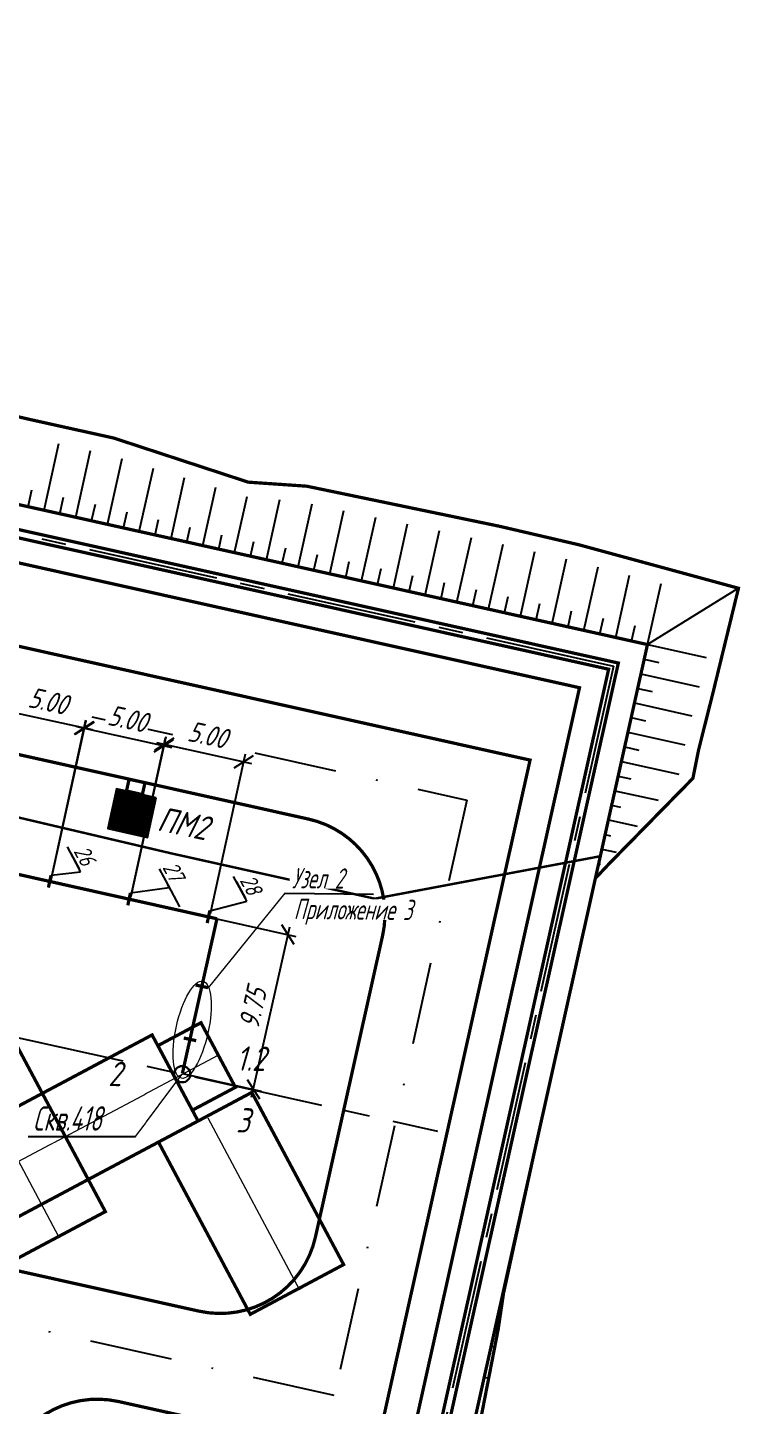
# Model space of a CAD drawing. Extents: x 5370511 to 5386565, y 1010429 to 1053793.
# Drawn here: x 5379894.9 to 5379938.8, y 1039436 to 1039520.7 of the extents above; entities that cross this region are included whole.
import ezdxf
from ezdxf import colors
from ezdxf.entities.mleader import LeaderData, LeaderLine
from ezdxf.math import Vec2, Vec3

# ---------------------------------------------------------------- set-up
doc = ezdxf.new("R2010")
doc.units = 0
doc.header["$PDMODE"] = 32
doc.header["$PDSIZE"] = 0.3
for name, pattern in [('DASHDOTX2', [50.8, 25.4, -12.7, 0, -12.7]), ('осевая2', [12.5, 8, -1.5, 1.5, -1.5]), ('Штрих 2x1', [3, 2, -1])]:
    doc.linetypes.add(name, pattern=pattern)
doc.layers.get('0').update_dxf_attribs({"linetype": 'CONTINUOUS'})
doc.layers.get('DEFPOINTS').update_dxf_attribs({"linetype": 'CONTINUOUS'})
for name, color, linetype in [('3D-MODEL', 7, 'CONTINUOUS'), ('_0', 7, 'CONTINUOUS'), ('V_КП_куст_RED-CNT-MAJ', 7, 'CONTINUOUS'), ('ГП-Оформление листа', 7, 'CONTINUOUS'), ('ГП_граница насыпи', 242, 'CONTINUOUS'), ('ГП_обвалование', 7, 'CONTINUOUS'), ('ГП_опоры_схем', 7, 'CONTINUOUS'), ('ГП_ось обвал', 1, 'осевая2'), ('ГП_Ось_проезда', 1, 'DASHDOTX2'), ('ГП_Ось_скважин', 1, 'CONTINUOUS'), ('ГП_откос', 246, 'CONTINUOUS'), ('ГП_проезд', 114, 'CONTINUOUS'), ('ГП_сооружения', 7, 'CONTINUOUS'), ('ОНиГМ сооружения', 7, 'CONTINUOUS')]:
    doc.layers.add(name, color=color, linetype=linetype)
doc.layers.add('ГП_экспл', color=170, linetype='CONTINUOUS', lineweight=25)
doc.layers.add('ТХ_трубопроводы_дренаж', color=250, linetype='CONTINUOUS', lineweight=35)
doc.styles.add('ГОСТ', font='gost_ful.shx', dxfattribs={"oblique": 15})
doc.styles.add('ГОСТ_НИПИ', font='gost_nipi.shx', dxfattribs={"oblique": 15})
doc.dimstyles.new('Модель М1000-Генплан', dxfattribs={"dimtxt": 1.25, "dimasz": 1, "dimexe": 0.5, "dimexo": 0, "dimgap": 0.5, "dimtad": 1, "dimzin": 0, "dimdsep": 46, "dimtxsty": 'ГОСТ', "dimblk": 'OBLIQUE', "dimcen": 0.09, "dimdle": 0.5, "dimaunit": 1, "dimadec": 0, "dimazin": 0, "dimtfac": 1, "dimtofl": 0, "dimtmove": 1, "dimatfit": 3, "dimldrblk": 'NONE', "dimfxl": 0.18, "dimtfill": 1, "dimtolj": 1, "dimtzin": 0, "dimarcsym": 0})

# ---------------------------------------------------------------- blocks, each defined once
blk = doc.blocks.new('куст_откос')
at = {"layer": 'ГП_откос', "color": 253, "lineweight": 15}
for points, const_width, elevation in [([(101.9808525154367, -5.004094586707652), (102.6260106479749, -3.920555813703686), (103.7932577589527, -2.042860094923526), (104.4772129738703, -0.942613497376442), (106.4941685432568, 2.301968092564493), (106.4882526258007, 2.588450528215617), (106.4574088770896, 4.082080371212214), (106.4656588062644, 4.391503863502294), (106.5590498354286, 7.89424753934145), (106.6876319628209, 14.32129193004221), (100.0981170190498, 14.63129866449162), (96.86320434324443, 14.78348660562187), (96.55347218830138, 14.79805809585378), (94.91026189364493, 14.81423071864992), (91.74555617198348, 14.84537803567946), (91.51534484419972, 14.84764379588887), (88.5779123250395, 14.80657510086894), (85.37590591330081, 14.76180735649541), (82.13897474575788, 14.71655132435262), (79.42505330964923, 14.67860757140443), (78.71314858552068, 14.57087656203657), (75.85844281036407, 14.13888008054346), (74.82149278838187, 14.24071748415008), (72.06096542999148, 14.51182499527931), (69.46509133744985, 14.76676213974133), (67.194013023749, 14.98980154795572), (66.96622076816857, 14.9895591866225), (63.85737883672118, 14.98625150509179), (61.97033138014376, 14.98424376361072), (60.79288154188544, 14.99515984999016)], 0.2, 49.0104566309019), ([(61.03966714628041, 9.725621225778013), (66.15731531567872, 9.725621225778013), (71.27496348693967, 9.725621225778013), (76.3926116572693, 9.725621225778013), (81.5102598303929, 9.725621225778013), (86.62790800072253, 9.725621225778013), (91.74555617198348, 9.725621225778013), (96.86320434324443, 9.725621225778013), (101.9808525145054, 9.725621225778013), (101.9808525154367, 4.391503864433616), (101.9808525135741, -0.942613497376442), (101.9808525154367, -6.276730858255178), (101.9808525135741, -11.61084821959957), (101.9808525145054, -16.94496558140963), (101.9808525135741, -22.27908294275403), (101.9808525126427, -27.47849492169917), (101.9808525117114, -32.67790690017864), (101.9808525126427, -37.87731887912378), (101.9808525126427, -43.07673085760325)], 0.01, 48.90000000000066), ([(102.4278539968655, -42.54791527520865), (102.3041114378721, -38.00336359767243), (102.3006793968379, -37.87731887912378), (102.1780994366854, -33.37546466710046), (102.1324043525383, -32.7369998046197), (102.1281750565395, -32.6779069006443), (102.017488415353, -31.13136139372364), (102.0025936095044, -27.48697218252346), (102.0025589615107, -27.47849492123351), (101.9808525126427, -22.71318981889635)], 0.2, 49.0104566309019)]:
    blk.add_lwpolyline(points, dxfattribs=dict(at, const_width=const_width, elevation=elevation))
at = {"layer": 'ГП_откос', "color": 253, "linetype": 'ByBlock', "lineweight": -3}
for points in [[(63.98084425367415, 9.725621225778013), (63.98084425367415, 13.93423053901643)], [(65.98084468860179, 9.725621225778013), (65.98084468953311, 13.9359328742139)], [(67.98084512352943, 9.725621225778013), (67.98084512446076, 13.87514654407278)], [(69.98084555845708, 9.725621226243675), (69.98084555845708, 13.71801275899634)], [(71.98084599431604, 9.725621225778013), (71.98084599431604, 13.56087897485122)], [(79.98084773216397, 9.725621225778013), (79.98084773402661, 13.69422682048753)], [(81.98084816802293, 9.725621225778013), (81.98084816802293, 13.7165966713801)], [(83.98084860295057, 9.725621225778013), (83.98084860201925, 13.73896652180701)], [(85.98084903787822, 9.725621225778013), (85.98084903601557, 13.76133637269959)], [(87.98084947187454, 9.725621225778013), (87.98084947187454, 13.78370622359216)], [(89.98084990587085, 9.725621225778013), (89.9808499077335, 13.80607607448474)], [(91.9808503407985, 9.725621225778013), (91.9808503407985, 13.8195740445517)], [(93.98085077758878, 9.725621225778013), (93.98085077572614, 13.80382669810206)], [(95.9808512115851, 9.725621225778013), (95.9808512115851, 13.78807935118675)], [(97.98085164651275, 9.725621225778013), (97.98085164651275, 13.72984934831038)], [(99.98085208144039, 9.725621225778013), (99.98085207957774, 13.65457660192624)], [(106.6876319628209, 14.32129193004221), (101.9808525145054, 9.725621225778013)], [(101.9808525145054, 9.725621225778013), (101.9808525145054, 13.57930385693908)], [(73.98084642831236, 9.725621225778013), (73.98084642831236, 13.40374519024044)], [(75.98084686324, 9.725621225778013), (75.98084686417133, 13.2710468233563)], [(77.98084729909897, 9.725621226243675), (77.98084729816765, 13.51317143253982)], [(62.98084403760731, 9.725621225778013), (62.98084403667599, 10.77756076212972)], [(64.98084447253495, 9.725621225778013), (64.98084447160363, 10.77798634627834)], [(66.9808449074626, 9.725621225778013), (66.98084490653127, 10.77841192902997)], [(68.98084534239024, 9.725621225778013), (68.98084534145892, 10.74336083233356)], [(70.98084577731788, 9.725621225778013), (70.98084577545524, 10.70407738629729)], [(72.98084621224552, 9.725621225778013), (72.98084621038288, 10.66479394026101)], [(74.98084664531052, 9.725621225778013), (74.98084664624184, 10.62551049422473)], [(76.98084708023816, 9.725621226243675), (76.98084708210081, 10.64224320137873)], [(78.98084751423448, 9.725621225778013), (78.98084751609713, 10.70277435332537)], [(80.98084794916213, 9.725621225778013), (80.98084795102477, 10.72056885575876)], [(82.98084838595241, 9.725621225778013), (82.98084838595241, 10.72616131836548)], [(84.98084882088006, 9.725621225778013), (84.98084881901741, 10.73175378097221)], [(86.98084925487638, 9.725621226243675), (86.98084925394505, 10.7373462440446)], [(88.9808496888727, 9.725621225778013), (88.98084968794137, 10.74293870665133)], [(90.98085012380034, 9.725621225778013), (90.98085012286901, 10.74853116925806)], [(92.98085055872798, 9.725621225778013), (92.98085055872798, 10.74714101199061)], [(94.9808509927243, 9.725621225778013), (94.98085099458694, 10.74320417549461)], [(96.98085142765194, 9.725621225778013), (96.98085142765194, 10.73608734970912)], [(98.98085186257958, 9.725621225778013), (98.98085186257958, 10.71726916311309)], [(100.9808522975072, 9.725621225778013), (100.9808522975072, 10.69845097698271)], [(101.9808525145054, 9.725621225778013), (105.6727217538282, 9.725621225312352)], [(101.9808525154367, 8.805013987235725), (102.9013485955074, 8.805013987701386)], [(101.9808525145054, 7.884406749159098), (105.6432004692033, 7.884406748693436)], [(101.9808525154367, 6.96379951108247), (102.8915304131806, 6.96379951108247)], [(101.9808525145054, 6.043192272540182), (105.603927731514, 6.043192272540182)], [(101.9808525135741, 5.122585034463555), (102.8817122280598, 5.122585034463555)], [(101.9808525145054, 4.201977795921266), (105.564654994756, 4.201977796386927)], [(101.9808525145054, 3.281370557844639), (102.8794707516208, 3.281370557844639)], [(101.9808525154367, 2.360763319768012), (105.5905340313911, 2.360763319768012)], [(101.9808525154367, 1.440156081691384), (102.7763686813414, 1.440156081691384)], [(101.9808525145054, 0.5195488431490958), (104.7050895486027, 0.5195488431490958)], [(101.9808525154367, -0.4010583953931928), (102.5474548637867, -0.4010583949275315)], [(101.9808525145054, -1.321665633935481), (103.7894342783839, -1.32166563346982)], [(101.9808525135741, -2.242272871546447), (102.3185410480946, -2.242272871546447)], [(101.9808525154367, -3.162880109623075), (102.8737790603191, -3.162880109623075)], [(101.9808525135741, -4.083487348165363), (102.0904816798866, -4.083487348165363)], [(101.9808525154367, -5.004094586707652), (101.9838500209153, -5.004216880071908)], [(101.9808525126427, -22.71318981889635), (101.9838525122032, -22.71318840095773)], [(101.9808525135741, -23.6932181273587), (101.981745175086, -23.6932181273587)], [(101.9808525135741, -24.67324643582106), (101.9879938140512, -24.67324643582106)], [(101.9808525135741, -25.65327474428341), (101.983530501835, -25.65327474428341)], [(101.9808525117114, -26.63330305274576), (101.9951351163909, -26.63330305274576)], [(101.9808525117114, -27.61333136120811), (101.9853040203452, -27.61333136120811)], [(101.9808525135741, -28.59335966967046), (102.0018628807738, -28.59335966967046)], [(101.9808525135741, -29.57338797766715), (101.9869061894715, -29.57338797766715)], [(101.9808525135741, -30.5534162861295), (102.0082715619355, -30.55341628659517)], [(101.9808525117114, -31.53344459459186), (101.9939351305366, -31.53344459459186)], [(101.9808525117114, -32.51347290305421), (102.089295681566, -32.51347290351987)], [(101.9808525117114, -33.49350121151656), (102.0209446940571, -33.49350121151656)], [(101.9808525135741, -34.47352951997891), (102.1625692173839, -34.47352951997891)], [(101.9808525126427, -35.45355782844126), (102.0316186826676, -35.45355782844126)], [(101.9808525117114, -36.43358613690361), (102.205265163444, -36.43358613690361)], [(101.9808525117114, -37.41361444583163), (102.0422926684842, -37.41361444536597)]]:
    blk.add_lwpolyline(points, dxfattribs=at)
blk = doc.blocks.new('*U77')
at = {"color": 0, "linetype": 'ByBlock', "lineweight": -2}
for p, q in [((-2.5, 2.5), (2.5, -2.5)), ((2.5, 2.5), (-2.5, -2.5))]:
    blk.add_line(p, q, dxfattribs=at)
at = {"color": 7, "ltscale": 0.5, "true_color": 0xffffff, "const_width": 5}
blk.add_lwpolyline([(-2.5, 0), (2.5, 0)], dxfattribs=at)
at = {"color": 0, "linetype": 'ByBlock', "lineweight": -2}
blk.add_lwpolyline([(-2.5, 2.5), (2.5, 2.5), (2.5, -2.5), (-2.5, -2.5)], close=True, dxfattribs=at)
blk = doc.blocks.new('_Oblique')
at = {"color": 0, "linetype": 'ByBlock', "lineweight": -2}
blk.add_line((-0.5, -0.5), (0.5, 0.5), dxfattribs=at)
blk = doc.blocks.new('*D327')
at = {"layer": '_0', "color": 0, "lineweight": -2, "transparency": 16777216}
for p, q in [((5379906.588817886, 1039465.916885168), (5379911.437627225, 1039464.833142735)), ((5379908.714878191, 1039454.943460535), (5379911.05872934, 1039465.430165677)), ((5379904.463091793, 1039456.406100852), (5379909.311901133, 1039455.32235842))]:
    blk.add_line(p, q, dxfattribs=at)
at = {"layer": 'DEFPOINTS', "color": 0, "lineweight": 15, "transparency": 16777216}
for p in [(5379906.588817886, 1039465.916885168), (5379910.949666812, 1039464.942205264), (5379904.463091793, 1039456.406100852)]:
    blk.add_point(p, dxfattribs=at)
at = {"layer": '_0', "color": 0, "lineweight": -2, "transparency": 16777216}
for p, rotation in [((5379910.949666812, 1039464.942205264), 77.40106763262453), ((5379908.823940719, 1039455.431420948), 257.4010676326245)]:
    blk.add_blockref('_Oblique', p, dxfattribs=dict(at, rotation=rotation))
at = {"layer": '_0', "color": 0, "lineweight": 15, "transparency": 16777216, "insert": (5379908.788892835, 1039460.432203795), "char_height": 1.25, "attachment_point": 5, "rotation": 77.40106763262453, "style": 'ГОСТ', "bg_fill": 3, "box_fill_scale": 1.1, "bg_fill_color": 256, "bg_fill_true_color": 13158600, "bg_fill_transparency": 0}
blk.add_mtext('\\A1;9.75', dxfattribs=at)
blk = doc.blocks.new('_None')
blk = doc.blocks.new('A$C65CC1851')
at = {"layer": 'ОНиГМ сооружения', "color": 253, "lineweight": 50, "ltscale": 100}
for p, q in [((229.8920684871846, 4227.520214445423), (229.6697332665208, 4312.706613878603)), ((318.8920635324612, 4227.490516849153), (318.6732075091131, 4309.652273546904)), ((229.6900222572731, 3432.253946016077), (229.2121036920871, 2071.942495126103)), ((318.5990753617516, 3681.458198739012), (229.5990803165478, 3681.487896335311)), ((318.6232084946532, 3421.76547404076), (229.6232134494639, 3421.795171637059)), ((229.7445815484389, 3785.520239052159), (229.6720825860975, 3568.24988398602)), ((318.6765974317677, 3581.765465133358), (229.6766023865785, 3581.795162729628)), ((617.3636159951566, 3501.665794533765), (291.6591990735615, 3423.359586158243)), ((617.3636159951566, 3501.665794533765), (296.2549863016466, 3578.86591282353)), ((318.2493650020187, 2071.912785094813), (318.7014474263415, 3426.747471458366)), ((318.6738314062241, 3573.47603122599), (318.7445765936282, 3785.49054145586)), ((617.4043317308242, 3621.666600011231), (617.3242478913162, 3381.66531305539)), ((617.3640675462666, 3501.665956727695), (697.3640369555505, 3501.595995930955)), ((318.4495631604514, 2671.881716843433), (229.449568115233, 2671.911414439732)), ((318.5899459964421, 3322.095884697861), (229.5899509512237, 3322.12558229416)), ((318.6595974613447, 3321.732414182392), (229.6596024161554, 3321.762111778662)), ((318.1387895977532, 1851.943862519052), (229.1387945525203, 1851.973560115322)), ((253.9260859517381, 1751.996989722247), (229.1426130239852, 1752.005259493249)), ((229.1526425459015, 1411.837668426946), (229.3328651817137, 1951.942448149784)), ((318.2455459285702, 2171.881222311931), (229.2455508833227, 2171.910919908201)), ((249.3758372954326, 1699.979693703586), (249.3656229511544, 1669.368576867739)), ((297.8758202565659, 1699.960491148988), (249.3758372954326, 1699.979693703586)), ((253.9234548265231, 1744.111835123447), (253.9271253159095, 1755.111834511044)), ((253.9234548265231, 1744.111835123447), (293.9234525996144, 1744.098487889161)), ((293.9498133872985, 1823.098483491107), (253.9271253159095, 1755.111834511044)), ((253.9498156142072, 1823.111830725393), (253.9534861036227, 1834.11183011299)), ((253.9498156142072, 1823.111830725393), (293.9271230889863, 1755.098487276759)), ((253.9534861036227, 1834.11183011299), (293.9534838767431, 1834.098482878704)), ((256.8405429671548, 1699.971487995557), (256.8413993975555, 1710.264826875064)), ((256.8413993976137, 1710.264826875064), (290.4216263979615, 1710.256782203156)), ((257.4771862315829, 1834.110672681418), (257.4831872251671, 1851.121799025947)), ((257.4831872251671, 1851.121799025947), (289.8682401431288, 1851.110847400094)), ((263.9234542697523, 1744.108498314861), (263.9005477580067, 1675.4605371668)), ((273.6431722841662, 1751.990410507628), (273.6426105466089, 1751.990410695085)), ((283.923453156327, 1744.101824697689), (283.899175434708, 1675.304981001071)), ((289.8628886073566, 1834.099866191886), (289.8682401888655, 1851.110992753122)), ((290.4175509658235, 1699.963444094872), (290.4216263979615, 1710.256782203156)), ((293.9271230889863, 1755.098487276759), (293.9234525996144, 1744.098487889161)), ((318.1426080692036, 1751.975561896979), (293.9260837248876, 1751.98364248802)), ((293.9534838767431, 1834.098482878704), (293.9498133873276, 1823.098483491165)), ((297.8758212639077, 1699.96351018647), (297.8655893238902, 1669.299661027791)), ((318.2093232992047, 1951.912791775394), (318.0291563576902, 1411.974921029963)), ((175.8855819671153, 981.7240561233484), (175.8722347328439, 941.724058350228)), ((370.8722238769114, 941.6589905830915), (175.8722347328439, 941.724058350228)), ((175.8855634626525, 981.6686006904638), (175.8988921924902, 1021.613143030729)), ((370.8855711111682, 981.658988356241), (175.8855819671153, 981.7240561233484)), ((175.8989106969384, 1021.668598463642), (175.9122394268488, 1061.613140803878)), ((175.8988921924902, 1021.613143030729), (370.8988813366013, 1021.54807526365)), ((371.0023224022589, 1331.548058005515), (175.9122394268488, 1061.613140803878)), ((370.9122285708727, 1061.548073036771), (175.9122394268488, 1061.613140803878)), ((370.9122285708727, 1061.548073036771), (176.0023332581623, 1331.613125772594)), ((176.0971159270557, 1519.144481771393), (176.0504943880951, 1331.613109702128)), ((371.0504835321626, 1331.548041935021), (176.0504943880951, 1331.613109702128)), ((370.5651297708973, 1371.548206115142), (176.0604340720456, 1371.613273360534)), ((176.0704327531712, 1411.850858882652), (370.5785618673835, 1411.802525347332)), ((176.0774659103772, 1440.154318219109), (229.159675703122, 1440.141127763403)), ((176.0871535386395, 1479.1401370081), (229.1693633313407, 1479.126946552366)), ((176.0971148480894, 1519.140141516633), (229.1793029741966, 1519.126944933727)), ((228.5396211054176, 886.7275581637223), (228.5579665195546, 941.706478129141)), ((228.6771036835562, 1009.912415902509), (228.6715533132083, 993.2786476245965)), ((317.9697403191822, 993.2488505273359), (228.6715533132083, 993.2786476245965)), ((317.9752906895592, 1009.882618805277), (228.6771036835562, 1009.912415902509)), ((318.0631008580385, 1511.974915270461), (229.063105812791, 1512.004612866789)), ((636.1317588214297, 800.0688850834267), (300.2356407479965, 894.2641608380945)), ((317.5397275065625, 887.0315802916302), (317.5579615648167, 941.6767805328127)), ((317.9752906895592, 1009.882618805277), (317.9697403191822, 993.2488505273359)), ((319.0880049783445, 1440.110943914973), (370.5653408115613, 1440.093766912469)), ((319.1010138001875, 1479.096761878696), (370.6010109330091, 1479.079577314609)), ((319.1143610344734, 1519.096759651846), (370.5984040756448, 1519.079580411257)), ((370.6143581672513, 1519.079575087701), (370.5518673988408, 1331.802529801062)), ((370.8855711111682, 981.658988356241), (370.8722238769114, 941.6589905830915)), ((370.8855526067346, 981.6035329233855), (370.8988813366013, 1021.54807526365)), ((370.8988998410205, 1021.603530696535), (370.9122285708727, 1061.548073036771)), ((636.5155260497704, 1263.763596932928), (371.4489047470561, 1398.995202074904)), ((636.4930025052454, 1196.263340850448), (371.6524584685394, 1061.494895010488)), ((636.4930025052454, 1196.263340850448), (371.8885761574784, 1331.494791766861)), ((636.5155260497704, 1263.763596932928), (570.0926567053102, 1230.198582326993)), ((636.1718007411837, 920.0695285613765), (636.0917169016466, 680.0682416055351)), ((636.5330444250139, 1316.263984328369), (636.4529605854477, 1076.262697372586)), ((636.555567969539, 1383.764240410877), (636.4754841300164, 1143.762953455036)), ((636.4930025052454, 1196.263340850448), (666.3774334937625, 1196.237206607941)), ((636.5363886594423, 1263.763578727841), (666.4208196479885, 1263.737444485276)), ((175.5986359203816, 121.782514034654), (175.6253303889971, 201.7825095808948)), ((175.5986359203816, 121.782514034654), (370.5986250644492, 121.7174462675466)), ((370.6119722987642, 161.7174440406088), (175.6119831547257, 161.7825118077453)), ((175.6119831547257, 161.7825118077453), (370.6119722987642, 161.7174440406088)), ((175.6119831547257, 161.7825118077453), (369.6190135498327, 161.7177753719734)), ((370.7154133644071, 471.7174267824739), (175.6253303889971, 201.7825095808948)), ((370.6253195330501, 201.7174418137583), (175.6253303889971, 201.7825095808948)), ((175.7154242203396, 471.7824945496395), (175.7287714546546, 511.782492322789)), ((370.7154133644071, 471.7174267824739), (175.7154242203396, 471.7824945495522)), ((370.6253195330501, 201.7174418137583), (175.7154242203396, 471.7824945495522)), ((175.7287714546546, 511.782492322789), (175.742118688926, 551.7824900959095)), ((370.728760598693, 511.7174245556234), (175.7287714546546, 511.782492322789)), ((175.7421640904795, 551.9185529928072), (175.7555113247945, 591.9185507659859)), ((370.7421532345907, 551.853485225729), (175.7421640904795, 551.9185529928072)), ((370.7421532345907, 551.853485225729), (175.7421640904795, 551.9185529928072)), ((370.755500468862, 591.8534829988494), (175.7555113247945, 591.9185507659859)), ((218.2555089587113, 591.9043693295098), (218.2644368346664, 618.6601008339203)), ((228.4955493630841, 539.970860358444), (228.4899989927799, 523.337092080561)), ((317.7881859986956, 523.3072949833004), (228.4899989927799, 523.337092080561)), ((317.7937363690871, 539.9410632612417), (228.4955493630841, 539.970860358444)), ((236.5700706883508, 40.01216448246851), (236.5633970711933, 20.01216559583554)), ((309.5675363022019, 19.98780551011441), (236.5633970707713, 20.01216559522436)), ((236.5638219840766, 40.01630986336386), (309.5638179200905, 39.99195116083138)), ((236.5796778705844, 75.01216322521213), (236.5659273929487, 40.01216586498776)), ((309.5679612154781, 39.99194977828301), (236.5679652795079, 40.0163084808446)), ((236.5700706883799, 40.0121644824394), (309.5700666243065, 39.98780577990692)), ((309.5817454543139, 74.98780383137637), (236.5817495183437, 75.01216253396706)), ((243.1033707851893, 121.7599889956473), (243.0877712051151, 75.00999159895582)), ((636.1317588214297, 800.0688850834267), (300.0714051624527, 706.4612421800266)), ((303.1033674448845, 121.7399681442184), (303.0877678648103, 74.98997074749786)), ((309.5742099197232, 39.98780439735856), (309.5675363025512, 19.9878055107838)), ((309.5700666243065, 39.98780577990692), (309.5817454543139, 74.98780383137637)), ((317.7937363690871, 539.9410632612417), (317.7881859986956, 523.3072949833004)), ((328.2555028348579, 591.8676644352381), (328.2644307107548, 618.6233959396486)), ((370.5986250644492, 121.7174462675466), (370.6253195330501, 201.7174418137583)), ((370.7154133644362, 471.7174267825321), (370.728760598693, 511.7174245556234)), ((370.728760598693, 511.7174245556234), (370.7421078329935, 551.7174223288021)), ((370.7421532345907, 551.853485225729), (370.755500468862, 591.8534829988494)), ((635.7481826187868, 336.6289829003508), (370.9074671812414, 201.664540512953)), ((635.7481826187868, 336.6289829003508), (371.1435848701803, 471.6644372693263)), ((635.7882245387009, 456.6296263782133), (635.7081406991347, 216.628339422401)), ((635.7481826188159, 336.6289829002344), (665.6326136073621, 336.6028486576979)), ((636.1317588214297, 800.0688850834267), (666.0161898099468, 800.0427508409484))]:
    blk.add_line(p, q, dxfattribs=at)
at = {"layer": 'ОНиГМ сооружения', "color": 253, "lineweight": 18, "ltscale": 0.7}
for p, q in [((273.0587930670881, -1.997625804506242e-05), (273.815856149944, 4309.793726223783)), ((434.3183136330335, 4006.451989013585), (114.3183314478956, 4006.558766887843)), ((663.7984818273981, 3501.650300107081), (194.1719136876927, 3501.807005511539)), ((205.3952300720557, 2441.919567653764), (341.7879238572496, 2441.874056020286)), ((274.2705545954377, 1196.580108109687), (636.4930025052454, 1196.263340850448)), ((504.1907893313473, 1263.879066308669), (636.5155260497704, 1263.763596932928)), ((6.360904080793262e-06, 800.3791760177992), (636.1317588214297, 800.0688850834267)), ((273.1703718766221, 336.7499681817135), (635.7481826189323, 336.6289829002926))]:
    blk.add_line(p, q, dxfattribs=at)
at = {"layer": 'ОНиГМ сооружения', "color": 253, "lineweight": 50, "ltscale": 0.7}
for p, q in [((354.1269276867097, 3501.385616378131), (354.1534106046165, 3501.385607541306)), ((293.6689526504488, 2796.529536339745), (253.668954877241, 2796.542883574031)), ((293.712593002012, 2996.545408895763), (253.7125952287752, 2996.558756130078)), ((293.80252307716, 3196.823459256964), (253.8025253039086, 3196.836806491192)), ((311.5615199832246, 1788.670643430785), (236.5749935987405, 1788.641117753577)), ((273.6160439696978, 1672.522437656415), (273.6757136842061, 1851.116323212977)), ((318.1031427809794, 1631.975568384776), (229.103147735761, 1632.005265981017))]:
    blk.add_line(p, q, dxfattribs=at)
at = {"layer": 'ОНиГМ сооружения', "color": 253, "lineweight": 50}
for p, q in [((205.4235929449351, 2526.919562921685), (205.36686719922, 2356.919572385843)), ((229.0632165691932, 2356.911665367254), (205.36686719922, 2356.919572385843)), ((229.1199423148937, 2526.911655903095), (205.4235929449351, 2526.919562921685)), ((341.7595609843993, 2356.874060752336), (318.0632116144698, 2356.881967770983)), ((341.8162867301289, 2526.874051288236), (319.0202403408475, 2526.881657892955)), ((341.8162867301289, 2526.874051288236), (341.7595609843993, 2356.874060752336))]:
    blk.add_line(p, q, dxfattribs=at)
for points in [[(169.2596005551168, 3830.540424238774), (379.2595888641081, 3830.470351258758), (379.2685982472758, 3857.470349755662), (169.2686099382699, 3857.540422735648)], [(169.2686099382699, 3857.540422735648), (379.2685982472758, 3857.470349755662), (379.2776076303562, 3884.470348252536), (169.277619321394, 3884.540421232523)], [(169.3680468336242, 4155.540406145621), (379.3680351426301, 4155.470333165664), (379.3590257594769, 4128.47033466876), (169.3590374504856, 4128.540407648776)], [(169.3770562167629, 4182.540404642525), (379.3770445257542, 4182.470331662509), (379.3680351426301, 4155.470333165664), (169.3680468336242, 4155.540406145621)], [(168.6920862088446, 2011.962686158309), (378.6920745177777, 2011.892613178294), (378.6820640920923, 1981.892614848446), (168.6820757830283, 1981.962687828403)], [(168.7020966345153, 2041.962684488157), (378.7020849434775, 2041.892611508141), (378.6920745177777, 2011.892613178294), (168.6920862088446, 2011.962686158309)]]:
    blk.add_lwpolyline(points, close=True, dxfattribs=at)
at = {"layer": 'ОНиГМ сооружения', "color": 253, "lineweight": 50, "ltscale": 100}
for points in [[(169.277619321394, 3884.540421232523), (379.3590257594769, 4128.47033466876)], [(379.2776076303562, 3884.470348252536), (169.3590374504856, 4128.540407648776)]]:
    blk.add_lwpolyline(points, dxfattribs=at)
at = {"layer": 'ОНиГМ сооружения', "color": 253, "lineweight": 50}
for points in [[(334.2595913693076, 3830.485366897396), (318.7445765936282, 3785.49054145586), (229.7445815484389, 3785.520239052159), (214.2595980499027, 3830.525408600224)], [(334.3770470309973, 4182.485347301146), (318.8920635324321, 4227.490516849153), (229.8920684871846, 4227.520214445423), (214.3770537115488, 4182.525389003917)], [(333.6820665973064, 1981.907630486996), (318.1720570345351, 1951.912804210471), (229.1720619892585, 1951.942501806712), (213.6820732778724, 1981.947672189883)], [(333.7020874487207, 2041.907627146749), (318.2120987373637, 2071.912797529891), (229.2121036920871, 2071.942495126103), (213.7020941292867, 2041.947668849549)]]:
    blk.add_lwpolyline(points, dxfattribs=at)
at = {"layer": 'ОНиГМ сооружения', "color": 253, "lineweight": 50, "ltscale": 100}
blk.add_lwpolyline([(434.24132480403, -172.6700558683507), (-655.4082457076822, 1132.191551155048), (1493.775577624916, 2926.908490821385), (2583.425148136657, 1622.046883798045)], close=True, dxfattribs=at)
for centre, radius in [((274.5927105518931, 4006.844807974325), 160), ((274.1499054405722, 3501.780318385165), 79.97799620540171), ((274.1499054405722, 3501.780318385165), 52.44475474346836), ((274.1499054405722, 3501.780318385165), 36.52771521446993), ((273.668953763874, 2796.536209956917), 20.0000000000291), ((273.712594115379, 2996.552082512935), 20.0000000000291), ((273.802524190527, 3196.830132874078), 20.0000000000291), ((273.3250783554686, 800.3860052749224), 97.49999999997088)]:
    blk.add_circle(centre, radius, dxfattribs=at)
for centre, radius, start, end in [((274.0681118312059, 1789.024035692681), 37.49507355567766, 120.5543972184455, 239.2817281779408), ((274.0681118312059, 1789.024035692681), 37.49507355567766, 300.3384556097772, 59.74894497260394), ((275.7805462395772, 797.6492997129681), 275.7940506979652, 111.2304638229099, 179.4328632383517), ((273.7238275106065, 800.3858722199511), 190.0000000000331, 120.9954878267041, 180.0104438879048), ((273.562587814813, 1632.022132707818), 44.49999999999999, 359.9808816765033, 179.9808813129825), ((273.7238275106065, 800.3858722199511), 189.9999999999979, 15.22685054395937, 59.24647219815556), ((273.7238275105919, 800.3858722199802), 272.4999999999999, 5.311186511845752, 69.10560410118845), ((275.783270858723, 803.1238023895712), 275.7969215763479, 180.5701952812373, 248.7313309546304), ((273.7238275106065, 800.3858722199511), 189.9999999999979, 180.0104438879048, 344.6728989496829), ((273.0732447927585, 43.31000073542236), 43.31002312284319, 212.5429526077698, 327.4188103810236), ((273.7238275105919, 800.3858722199802), 272.4999999999999, 290.8561588891491, 354.5885770036567)]:
    blk.add_arc(centre, radius, start, end, dxfattribs=at)
blk.add_spline([(229.8155336661439, 4312.791225858469), (256.3139053254272, 4321.638871287578), (295.5708825115289, 4300.259082018223), (318.6732075090986, 4309.652273546846), (319.0597445426101, 4309.425809421198)], degree=3, dxfattribs=at)
blk = doc.blocks.new('22')
at = {"layer": 'ОНиГМ сооружения', "color": 253, "lineweight": 18}
for p, q in [((-424.9234061357565, -5.590775122866035), (-424.9234061376192, 11.40922487527132)), ((-421.9227852644399, 8.909224869683385), (-409.9300340842456, 8.909224828705192))]:
    blk.add_line(p, q, dxfattribs=at)
at = {"layer": 'ОНиГМ сооружения', "color": 253, "linetype": 'Штрих 2x1', "const_width": 0.2000000000000001}
blk.add_lwpolyline([(-421.9234051085077, 12.15922609437257), (-409.9234048882499, 12.15922483056784), (-409.9221652047709, 5.659226330928504), (-421.9221654250287, 5.659226325340569)], close=True, dxfattribs=at)
at = {"layer": 'ОНиГМ сооружения', "color": 253, "const_width": 0.2000000000000001}
blk.add_lwpolyline([(-427.9234061357565, -5.59077512472868), (-421.9234061348252, -5.590775121003389), (-421.9234048621729, 8.415901479311287), (-427.9234060808085, 8.411362650804222)], close=True, dxfattribs=at)
at = {"layer": 'ОНиГМ сооружения', "lineweight": 30}
blk.add_circle((-424.9234061348252, 8.909224879927933), 0.4999999999999999, dxfattribs=at)
at = {"layer": 'ОНиГМ сооружения', "color": 253, "ltscale": 100, "xscale": 0.001, "yscale": 0.001, "zscale": 0.001, "rotation": 49.75852423724896}
blk.add_blockref('A$C65CC1851', (-424.4896373949014, 8.184060024097562), dxfattribs=at)
blk = doc.blocks.new('55')
at = {"layer": 'ОНиГМ сооружения', "color": 253, "lineweight": 18}
for p, q in [((-7.548500436590984, -28.36843533441424), (-7.548500438220799, -11.36843533627689)), ((-4.436555774416775, -13.73859667684883), (7.556195409502834, -13.73859671037644))]:
    blk.add_line(p, q, dxfattribs=at)
at = {"layer": 'ОНиГМ сооружения', "color": 253, "linetype": 'Штрих 2x1', "const_width": 0.2000000000000001}
blk.add_lwpolyline([(-4.547321762191132, -10.61708737816662), (7.452678457135335, -10.61708864383399), (7.453918140847236, -17.11708714067936), (-4.546082078712061, -17.11708714812994)], close=True, dxfattribs=at)
at = {"layer": 'ОНиГМ сооружения', "color": 253, "const_width": 0.2000000000000001}
for points in [[(-9.797894827090204, -14.35941060259938), (-5.297893643844873, -14.36026884242892), (-5.297333859372884, -11.3600289626047), (-9.79732278524898, -11.3600289626047)], [(-10.54732278338633, -28.36708859819919), (-4.547322784550488, -28.36708859819919), (-4.547321510035545, -14.36041199415922), (-10.54732273099944, -14.36495082825422)]]:
    blk.add_lwpolyline(points, close=True, dxfattribs=at)
blk = doc.blocks.new('77')
at = {"layer": 'ГП_опоры_схем', "color": 1, "const_width": 0.2}
for points in [[(52.71538776508532, 72.0767264124006), (53.31184750050306, 71.57589902821928)], [(49.45840243413113, 68.28318466991186), (50.05486216954887, 67.78235728759319)], [(46.2008347264491, 64.48896461166441), (46.79729446209967, 63.98813722841442)]]:
    blk.add_lwpolyline(points, dxfattribs=at)
at = {"layer": 'ГП_опоры_схем', "color": 253, "const_width": 0.2, "elevation": -5.529010171297362e-10}
for points in [[(56.33956266380847, 69.15812146384269), (56.84039004612714, 69.75458120089024)], [(58.87370367208496, 66.98240793775767), (59.37453105440363, 67.57886767480522)]]:
    blk.add_lwpolyline(points, dxfattribs=at)
at = {"layer": 'ТХ_трубопроводы_дренаж', "color": 84, "ltscale": 5, "const_width": 0.2000000000000001}
blk.add_lwpolyline([(-23.32947281375527, -17.09355361573398), (53.35986332106404, 72.22959899157286)], dxfattribs=at)
at = {"layer": 'ТХ_трубопроводы_дренаж', "color": 84, "ltscale": 5, "const_width": 0.2000000000000001, "elevation": -5.529010171297362e-10}
blk.add_lwpolyline([(60.75397586892359, 65.88130557257682), (53.35986332106404, 72.22959899157286)], dxfattribs=at)
at = {"layer": '_0', "lineweight": 15}
for name, p in [('55', (68.3365268940106, 79.71814943291247)), ('22', (475.9505344259087, 45.54968619160354, 1.658574469212599e-09))]:
    blk.add_blockref(name, p, dxfattribs=at)
blk = doc.blocks.new('*D357')
at = {"layer": '_0', "color": 0, "lineweight": -2, "transparency": 16777216}
for p, q in [((5379891.517946726, 1039469.395267163), (5379893.656493173, 1039479.210750685)), ((5379893.061513719, 1039478.828651941), (5379898.918163865, 1039477.5526355)), ((5379896.397518675, 1039468.332131431), (5379898.536065122, 1039478.147614953))]:
    blk.add_line(p, q, dxfattribs=at)
at = {"layer": 'DEFPOINTS', "color": 0, "lineweight": 15, "transparency": 16777216}
for p in [(5379898.429624766, 1039477.659075854), (5379891.517946727, 1039469.395267162), (5379896.397518676, 1039468.332131431)]:
    blk.add_point(p, dxfattribs=at)
at = {"layer": '_0', "color": 0, "lineweight": -2, "transparency": 16777216, "rotation": 167.7087771177817}
blk.add_blockref('_Oblique', (5379893.550052817, 1039478.722211586), dxfattribs=at)
at = {"layer": '_0', "color": 0, "lineweight": 15, "transparency": 16777216, "insert": (5379896.221510654, 1039479.306356953), "char_height": 1.25, "attachment_point": 5, "rotation": 347.70877711778166, "style": 'ГОСТ', "bg_fill": 3, "box_fill_scale": 1.1, "bg_fill_color": 256, "bg_fill_true_color": 13158600, "bg_fill_transparency": 0}
blk.add_mtext('\\A1;5.00', dxfattribs=at)
at = {"layer": '_0', "color": 0, "lineweight": -2, "transparency": 16777216, "rotation": 347.7087771177817}
blk.add_blockref('_Oblique', (5379898.429624766, 1039477.659075855), dxfattribs=at)
blk = doc.blocks.new('*D358')
at = {"layer": '_0', "color": 0, "lineweight": -2, "transparency": 16777216}
for p, q in [((5379896.408128509, 1039468.302277701), (5379898.546674956, 1039478.117761224)), ((5379897.951695502, 1039477.735662481), (5379903.808345648, 1039476.45964604)), ((5379901.287700457, 1039467.23914197), (5379903.426246904, 1039477.054625493))]:
    blk.add_line(p, q, dxfattribs=at)
at = {"layer": 'DEFPOINTS', "color": 0, "lineweight": 15, "transparency": 16777216}
for p in [(5379903.319806548, 1039476.566086394), (5379896.408128509, 1039468.3022777), (5379901.287700457, 1039467.239141969)]:
    blk.add_point(p, dxfattribs=at)
at = {"layer": '_0', "color": 0, "lineweight": -2, "transparency": 16777216, "rotation": 167.7087771238898}
blk.add_blockref('_Oblique', (5379898.440234601, 1039477.629222126), dxfattribs=at)
at = {"layer": '_0', "color": 0, "lineweight": 15, "transparency": 16777216, "insert": (5379901.111692434, 1039478.213367491), "char_height": 1.25, "attachment_point": 5, "rotation": 347.7087771238898, "style": 'ГОСТ', "bg_fill": 3, "box_fill_scale": 1.1, "bg_fill_color": 256, "bg_fill_true_color": 13158600, "bg_fill_transparency": 0}
blk.add_mtext('\\A1;5.00', dxfattribs=at)
at = {"layer": '_0', "color": 0, "lineweight": -2, "transparency": 16777216, "rotation": 347.7087771238898}
blk.add_blockref('_Oblique', (5379903.319806549, 1039476.566086395), dxfattribs=at)
blk = doc.blocks.new('*D359')
at = {"layer": '_0', "color": 0, "lineweight": -2, "transparency": 16777216}
for p, q in [((5379901.321225454, 1039467.314464064), (5379903.4597719, 1039477.129947587)), ((5379902.864792447, 1039476.747848843), (5379908.721442592, 1039475.471832402)), ((5379906.200797403, 1039466.251328334), (5379908.33934385, 1039476.066811856))]:
    blk.add_line(p, q, dxfattribs=at)
at = {"layer": 'DEFPOINTS', "color": 0, "lineweight": 15, "transparency": 16777216}
for p in [(5379908.232903494, 1039475.578272757), (5379901.321225455, 1039467.314464063), (5379906.200797403, 1039466.251328332)]:
    blk.add_point(p, dxfattribs=at)
at = {"layer": '_0', "color": 0, "lineweight": -2, "transparency": 16777216, "rotation": 167.7087771267343}
blk.add_blockref('_Oblique', (5379903.353331544, 1039476.641408488), dxfattribs=at)
at = {"layer": '_0', "color": 0, "lineweight": 15, "transparency": 16777216, "insert": (5379906.024789381, 1039477.225553855), "char_height": 1.25, "attachment_point": 5, "rotation": 347.70877712673433, "style": 'ГОСТ', "bg_fill": 3, "box_fill_scale": 1.1, "bg_fill_color": 256, "bg_fill_true_color": 13158600, "bg_fill_transparency": 0}
blk.add_mtext('\\A1;5.00', dxfattribs=at)
at = {"layer": '_0', "color": 0, "lineweight": -2, "transparency": 16777216, "rotation": 347.7087771267343}
blk.add_blockref('_Oblique', (5379908.232903494, 1039475.578272757), dxfattribs=at)

msp = doc.modelspace()

# ---------------------------------------------------------------- linework, layer by layer
at = {"layer": '3D-MODEL', "color": 253, "lineweight": 15}
msp.add_polyline3d([(5379763.211092358, 1039520.604086512, 48.90000000000066), (5379763.211094262, 1039520.604086088, 48.9), (5379933.050564048, 1039482.781249242, 48.90000000000158), (5379926.093618904, 1039451.541818978, 49.13999999999839), (5379917.051942101, 1039410.941120514, 49.29999999995212), (5379886.939612404, 1039417.647065109, 49.30000000000111), (5379821.5417327, 1039432.211011852, 49.30000000000037), (5379756.973280472, 1039446.590249123, 49.30000000000037), (5379759.36437886, 1039457.327224884, 49.24999999999957), (5379749.603568804, 1039459.500933544, 49.24999999999956), (5379756.254151449, 1039489.364666275, 49.09999999999969)], close=True, dxfattribs=at)
at = {"layer": 'V_КП_куст_RED-CNT-MAJ', "color": 40, "lineweight": 15, "const_width": 0.15, "elevation": 49}
msp.add_lwpolyline([(5379930.151836905, 1039469.764819965), (5379922.87442618, 1039468.394587084), (5379916.289906364, 1039467.153352813), (5379903.836373996, 1039469.926721312), (5379777.427464971, 1039499.632688846), (5379767.544226262, 1039502.108078629), (5379765.834590768, 1039503.189634673), (5379759.732622855, 1039504.984376181)], dxfattribs=at)
at = {"layer": 'ГП_граница насыпи', "color": 253}
msp.add_lwpolyline([(5379763.211092358, 1039520.604086512), (5379933.050564048, 1039482.781249242), (5379917.051942101, 1039410.941120514), (5379756.973280472, 1039446.590249123), (5379759.36437886, 1039457.327224884), (5379749.603568804, 1039459.500933544)], close=True, dxfattribs=at)
at = {"layer": 'ГП_обвалование', "color": 253, "const_width": 0.2}
for points in [[(5379763.211092358, 1039520.604086512), (5379933.050564048, 1039482.781249242), (5379917.051942101, 1039410.941120514), (5379756.973280472, 1039446.590249123), (5379759.36437886, 1039457.327224884), (5379749.603568804, 1039459.500933544)], [(5379764.349166546, 1039518.813894582), (5379931.260372118, 1039481.643175054), (5379915.913867912, 1039412.731312443), (5379758.763472401, 1039447.72832331), (5379761.15457079, 1039458.465299071), (5379751.393760733, 1039460.639007731)], [(5379764.728524607, 1039518.21716394), (5379930.663641475, 1039481.263816993), (5379915.534509853, 1039413.328043087), (5379759.360203044, 1039448.107681372), (5379761.751301431, 1039458.844657133), (5379751.990491375, 1039461.018365793)], [(5379765.866598794, 1039516.426972009), (5379928.873449543, 1039480.125742805), (5379914.396435665, 1039415.118235016), (5379761.150394974, 1039449.24575556), (5379763.541493362, 1039459.982731321), (5379753.780683305, 1039462.15643998)]]:
    msp.add_lwpolyline(points, close=True, dxfattribs=at)
at = {"layer": 'ГП_ось обвал', "color": 253}
msp.add_lwpolyline([(5379764.538845575, 1039518.515529261), (5379930.962006796, 1039481.453496023), (5379915.724188883, 1039413.029677765), (5379759.061837723, 1039447.918002341), (5379761.452936111, 1039458.654978102), (5379751.692126054, 1039460.828686762)], close=True, dxfattribs=at)
at = {"layer": 'ГП_Ось_проезда', "color": 253, "ltscale": 0.2}
msp.add_lwpolyline([(5379760.557248451, 1039470.73379925), (5379768.708722563, 1039507.337125192), (5379921.954656829, 1039473.209663687), (5379913.803182715, 1039436.606337748)], close=True, dxfattribs=at)
at = {"layer": 'ГП_Ось_скважин', "color": 253, "linetype": 'осевая2'}
msp.add_lwpolyline([(5379746.584625736, 1039491.518046781), (5379920.149313151, 1039452.865601412)], dxfattribs=at)
at = {"layer": 'ГП_проезд', "color": 253, "const_width": 0.2}
msp.add_lwpolyline([(5379765.583250069, 1039462.187596411), (5379755.813104722, 1039464.363500284), (5379766.242900648, 1039511.215898094), (5379925.833405472, 1039475.675487734), (5379916.26900918, 1039432.727585297), (5379900.538387608, 1039436.23071831, 0.4134332961941753), (5379893.381115825, 1039431.694023446), (5379893.143758839, 1039430.63449859), (5379886.799182341, 1039432.04742077), (5379887.029505293, 1039433.07575203, 0.4149942592872639), (5379882.480705225, 1039440.252121466), (5379835.156030585, 1039450.791214575, 0.4142135623195276), (5379827.995262576, 1039446.238918283), (5379827.770474794, 1039445.229532689), (5379821.44470617, 1039446.638266399, 0.3099728372466951), (5379817.347134067, 1039450.659868116), (5379765.583250069, 1039462.187596411)], format="xyb", dxfattribs=at)
msp.add_lwpolyline([(5379765.740234216, 1039479.056161118), (5379769.870314433, 1039497.601846263, -0.4142134793430193), (5379777.031080781, 1039502.154142926), (5379912.219373109, 1039472.048070196, -0.4142136454082741), (5379916.771671062, 1039464.887301819), (5379912.641590845, 1039446.341616675, -0.4142134793289701), (5379905.480824498, 1039441.789320014), (5379770.292532169, 1039471.895392741, -0.4142136454057272)], format="xyb", close=True, dxfattribs=at)
msp.add_lwpolyline([(5379901.027357958, 1039473.77230325), (5379902.003446665, 1039473.554930669), (5379902.165719584, 1039474.283596891), (5379901.189631027, 1039474.500970139)], close=True, dxfattribs=at)
at = {"layer": 'ОНиГМ сооружения', "lineweight": 30}
for centre in [(5379904.452964804, 1039456.360788411), (5379904.452964804, 1039456.360788412)]:
    msp.add_circle(centre, 0.4999999999999999, dxfattribs=at)

# ---------------------------------------------------------------- block references
at = {"layer": 'ГП_откос', "color": 253, "lineweight": 15, "rotation": 347.4452412677718}
msp.add_blockref('куст_откос', (5379831.394122339, 1039495.456021305), dxfattribs=at)
at = {"layer": 'ГП_сооружения', "xscale": -0.5000000000000001, "yscale": 0.5000000000000002, "zscale": 0.4999999999999999, "rotation": 347.4452538556767}
msp.add_blockref('*U77', (5379901.367258378, 1039472.41598694), dxfattribs=at)

# ---------------------------------------------------------------- texts
at = {"layer": 'ГП_экспл', "color": 0, "style": 'ГОСТ', "oblique": 15}
for s, height, rotation, p in [('ПМ2', 1.499999999999999, 348.4137903600275, (5379902.852926091, 1039471.350216611)), ('1.2', 1.5, 359.1033826822368, (5379907.769833782, 1039456.580404495, -1.80184445620326e-05)), ('2', 1.5, 359.1033826822368, (5379899.896405766, 1039455.631479532)), ('3', 1.5, 359.1033826822368, (5379907.753477735, 1039452.77776671, -1.801899746256552e-05))]:
    msp.add_text(s, height=height, rotation=rotation, dxfattribs=at).set_placement(p)

# ---------------------------------------------------------------- leaders
at = {"layer": '_0', "color": 4, "lineweight": 15}
ml = msp.add_multileader_mtext('Standard', dxfattribs=at)
ml.set_content('\\L{\\L26}', color=4, style='ГОСТ_НИПИ')
ml.set_leader_properties()
ml.set_arrow_properties(name='NONE')
ml.build(insert=Vec2(0, 0))
ml.multileader.update_dxf_attribs({"text_left_attachment_type": 8, "text_right_attachment_type": 8, "dogleg_length": 0.2, "arrow_head_size": 0})
ctx = ml.context
ctx.base_point, ctx.char_height, ctx.arrow_head_size, ctx.landing_gap_size, ctx.plane_origin, ctx.plane_x_axis, ctx.plane_y_axis = Vec3(5379897.408765147, 1039470.305291531), 1, 0, 0, Vec3(5379896.390981533, 1039468.595176551), Vec3(0.4702288900906857, -0.8825444979852755), Vec3(0.8825444979852755, 0.4702288900906857)
ctx.left_attachment, ctx.right_attachment, ctx.text_align_type = 8, 8, 2
notes = []
notes.append((ctx, [(1, (1, 1, 0), (5379898.207930424, 1039468.805385988), (-0.4702288900906857, 0.8825444979852755), 0.2000000000000001, [(0, [(5379896.390981533, 1039468.595176551)], 0, [])])]))
ctx.mtext.insert, ctx.mtext.text_direction, ctx.mtext.rotation, ctx.mtext.alignment, ctx.mtext.flow_direction = Vec3(5379899.172938044, 1039469.546169556), Vec3(0.4702288900906857, -0.8825444979852755), 5.201939092949404, 3, 5
ml = msp.add_multileader_mtext('Standard', dxfattribs=at)
ml.set_content('\\L{\\L27}', color=4, style='ГОСТ_НИПИ')
ml.set_leader_properties()
ml.set_arrow_properties(name='NONE')
ml.build(insert=Vec2(0, 0))
ml.multileader.update_dxf_attribs({"text_left_attachment_type": 8, "text_right_attachment_type": 8, "dogleg_length": 0.2, "arrow_head_size": 0})
ctx = ml.context
ctx.base_point, ctx.char_height, ctx.arrow_head_size, ctx.landing_gap_size, ctx.plane_origin, ctx.plane_x_axis, ctx.plane_y_axis = Vec3(5379902.779711009, 1039469.479437351), 1, 0, 0, Vec3(5379901.271352015, 1039467.50437998), Vec3(0.4702288900906857, -0.8825444979852755), Vec3(0.8825444979852755, 0.4702288900906857)
ctx.left_attachment, ctx.right_attachment, ctx.text_align_type = 8, 8, 2
notes.append((ctx, [(1, (1, 1, 0), (5379903.658074684, 1039467.830889069), (-0.4702288900906857, 0.8825444979852755), 0.2000000000000001, [(0, [(5379901.271352015, 1039467.50437998)], 0, [])])]))
ctx.mtext.insert, ctx.mtext.text_direction, ctx.mtext.rotation, ctx.mtext.alignment, ctx.mtext.flow_direction = Vec3(5379904.623082304, 1039468.571672636), Vec3(0.4702288900906857, -0.8825444979852755), 5.201939092949404, 3, 5
ml = msp.add_multileader_mtext('Standard', dxfattribs=at)
ml.set_content('\\L{\\L28}', color=4, style='ГОСТ_НИПИ')
ml.set_leader_properties()
ml.set_arrow_properties(name='NONE')
ml.build(insert=Vec2(0, 0))
ml.multileader.update_dxf_attribs({"text_left_attachment_type": 8, "text_right_attachment_type": 8, "dogleg_length": 0.2, "arrow_head_size": 0})
ctx = ml.context
ctx.base_point, ctx.char_height, ctx.arrow_head_size, ctx.landing_gap_size, ctx.plane_origin, ctx.plane_x_axis, ctx.plane_y_axis = Vec3(5379907.570971893, 1039468.603599399), 1, 0, 0, Vec3(5379906.150850006, 1039466.41377842), Vec3(0.4702288900906857, -0.8825444979852755), Vec3(0.8825444979852755, 0.4702288900906857)
ctx.left_attachment, ctx.right_attachment, ctx.text_align_type = 8, 8, 2
notes.append((ctx, [(1, (1, 1, 0), (5379908.427736006, 1039466.995590045), (-0.4702288900906857, 0.8825444979852755), 0.2000000000000001, [(0, [(5379906.150850006, 1039466.41377842)], 0, [])])]))
ctx.mtext.insert, ctx.mtext.text_direction, ctx.mtext.rotation, ctx.mtext.alignment, ctx.mtext.flow_direction = Vec3(5379909.392743626, 1039467.736373613), Vec3(0.4702288900906857, -0.8825444979852755), 5.201939092949404, 3, 5
for ctx, leaders in notes:
    for number, flags, end, landing, length, lines in leaders:
        leader = LeaderData()
        leader.index, (leader.has_last_leader_line, leader.has_dogleg_vector, leader.attachment_direction) = number, flags
        leader.last_leader_point, leader.dogleg_vector, leader.dogleg_length = Vec3(end), Vec3(landing), length
        for number, points, colour, breaks in lines:
            line = LeaderLine()
            line.index, line.vertices, line.color, line.breaks = number, Vec3.list(points), colors.encode_raw_color(colour), breaks
            leader.lines.append(line)
        ctx.leaders.append(leader)

# ---------------------------------------------------------------- next in the draw order: texts
at = {"color": 1, "lineweight": 15, "insert": (5379895.279509748, 1039454.387004672), "char_height": 1.5, "attachment_point": 1, "style": 'ГОСТ_НИПИ', "bg_fill": 3, "box_fill_scale": 1.5, "bg_fill_color": 256, "bg_fill_transparency": 0}
msp.add_mtext_dynamic_manual_height_columns('{\\W0.8;\\C256;Скв.418}', width=6.172293962784288, gutter_width=5, heights=[0], dxfattribs=at)

# ---------------------------------------------------------------- next in the draw order: linework, layer by layer
at = {"lineweight": 15}
msp.add_line((5379901.589683443, 1039452.527945533), (5379904.430971607, 1039456.350592946), dxfattribs=at)
at = {"layer": 'ГП_экспл', "color": 0}
msp.add_line((5379894.97654828, 1039452.527945533), (5379901.589683443, 1039452.527945533), dxfattribs=at)

# ---------------------------------------------------------------- next in the draw order: dimensions: what is measured, and where the dimension line sits
at = {"layer": '_0', "lineweight": 15}
dim = msp.add_aligned_dim(p1=(5379904.463091793, 1039456.406100852), p2=(5379906.588817886, 1039465.916885168), distance=-4.468445397519323, dimstyle='Модель М1000-Генплан', dxfattribs=at)
dim.commit()
dim.dimension.update_dxf_attribs({"geometry": '*D327', "text_midpoint": (5379908.788892835, 1039460.432203795)})

# ---------------------------------------------------------------- next in the draw order: linework, layer by layer
msp.add_ellipse((5379905.066078019, 1039459.095722841), major_axis=(-0.6640038315492593, -2.984278133660435), ratio=0.3239193158794894, dxfattribs=at)

# ---------------------------------------------------------------- next in the draw order: block references
at = {"layer": '_0', "lineweight": 15, "rotation": 298.0491553101125}
msp.add_blockref('77', (5379817.751633399, 1039479.044894789), dxfattribs=at)

# ---------------------------------------------------------------- next in the draw order: texts
at = {"insert": (5379911.069081787, 1039469.044682754, 116.37), "char_height": 1.25, "attachment_point": 1, "rotation": 359.5217037775252, "style": 'ГОСТ_НИПИ', "bg_fill": 3, "box_fill_scale": 1, "bg_fill_color": 256, "bg_fill_transparency": 0}
msp.add_mtext_dynamic_manual_height_columns('\\pi0.14384;{\\W0.8;Узел 2}', width=4.965341209978306, gutter_width=12.5, heights=[0], dxfattribs=at)

# ---------------------------------------------------------------- next in the draw order: dimensions: what is measured, and where the dimension line sits
at = {"layer": '_0', "lineweight": 15}
dim = msp.add_linear_dim(base=(5379898.429624766, 1039477.659075854), p1=(5379891.517946726, 1039469.395267162), p2=(5379896.397518675, 1039468.332131431), angle=347.70877712305605, dimstyle='Модель М1000-Генплан', override={"dimrnd": 0.1}, dxfattribs=at)
dim.commit()
dim.dimension.update_dxf_attribs({"geometry": '*D357', "text_midpoint": (5379895.982019854, 1039478.207143981), "dimtype": 161})

# ---------------------------------------------------------------- next in the draw order: linework, layer by layer
at = {"layer": 'ГП-Оформление листа'}
msp.add_line((5379910.755180108, 1039467.499462825), (5379916.208178809, 1039467.427183501, 74.85558403187207), dxfattribs=at)

# ---------------------------------------------------------------- next in the draw order: dimensions: what is measured, and where the dimension line sits
at = {"layer": '_0', "lineweight": 15}
dim = msp.add_linear_dim(base=(5379903.319806548, 1039476.566086394), p1=(5379896.408128509, 1039468.3022777), p2=(5379901.287700458, 1039467.239141969), angle=347.70877712305605, dimstyle='Модель М1000-Генплан', override={"dimrnd": 0.1}, dxfattribs=at)
dim.commit()
dim.dimension.update_dxf_attribs({"geometry": '*D358', "text_midpoint": (5379900.872201634, 1039477.114154518), "dimtype": 161})

# ---------------------------------------------------------------- next in the draw order: dimensions: what is measured, and where the dimension line sits
dim = msp.add_linear_dim(base=(5379908.232903494, 1039475.578272757), p1=(5379901.321225455, 1039467.314464064), p2=(5379906.200797404, 1039466.251328333), angle=347.70877712436106, dimstyle='Модель М1000-Генплан', override={"dimrnd": 0.1}, dxfattribs=at)
dim.commit()
dim.dimension.update_dxf_attribs({"geometry": '*D359', "text_midpoint": (5379905.78529858, 1039476.126340883), "dimtype": 161})

# ---------------------------------------------------------------- next in the draw order: linework, layer by layer
msp.add_line((5379910.755180108, 1039467.499462825), (5379906.040220485, 1039461.680145817), dxfattribs=at)

# ---------------------------------------------------------------- next in the draw order: texts
at = {"insert": (5379910.8973383, 1039467.149956057, 41.24268338994639), "char_height": 1.25, "attachment_point": 1, "rotation": 359.5217037775252, "style": 'ГОСТ_НИПИ', "bg_fill": 3, "box_fill_scale": 1, "bg_fill_color": 256, "bg_fill_transparency": 0}
msp.add_mtext_dynamic_manual_height_columns('\\pi0.4229;{\\W0.8;Приложение 3}', width=10.12358620188039, gutter_width=12.5, heights=[0], dxfattribs=at)

doc.saveas('drawing.dxf')
